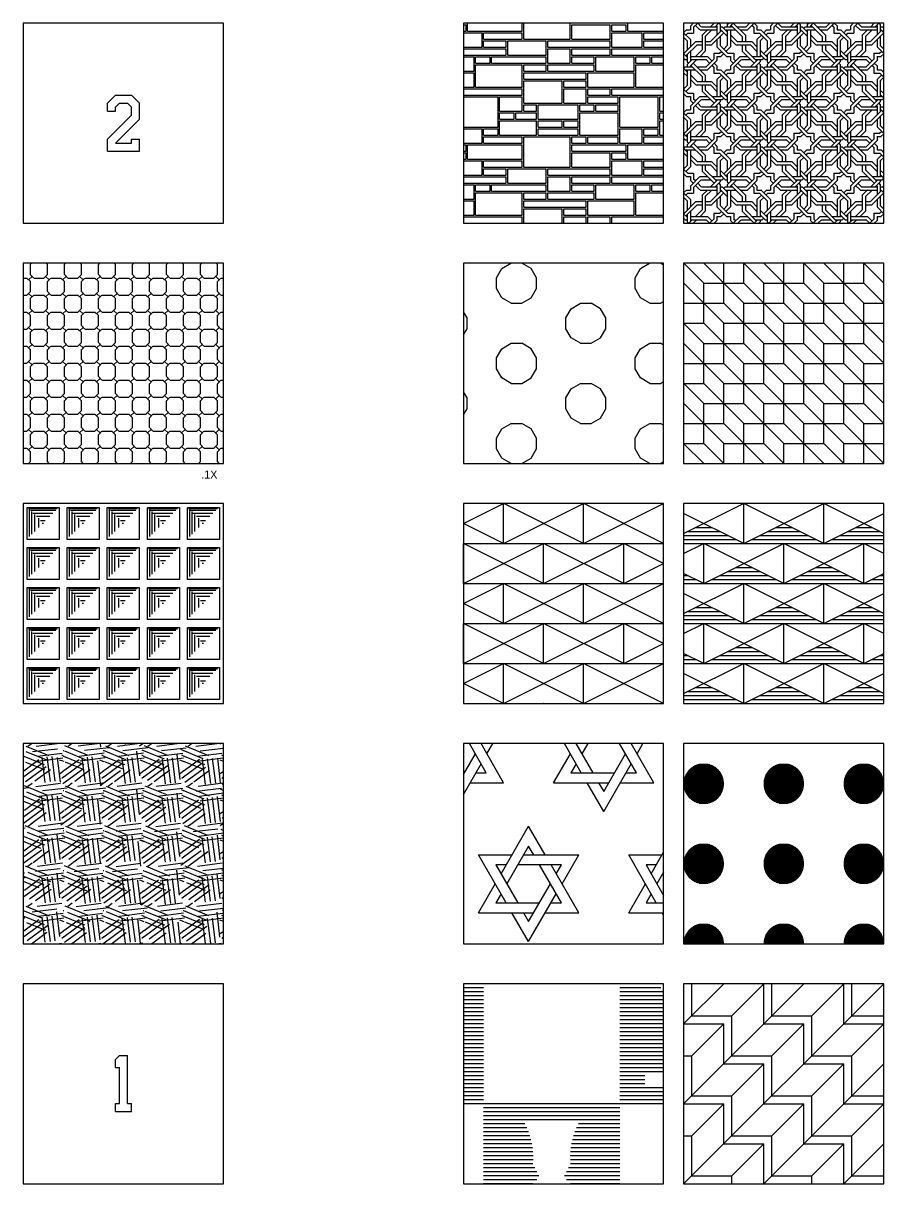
# Model space of a CAD drawing. Extents: x 0 to 176, y 0 to 59.
# Drawn here: x 110 to 131.5, y 0 to 29 of the extents above; entities that cross this region are included whole.
import ezdxf

# ---------------------------------------------------------------- set-up
doc = ezdxf.new("R2010")
doc.units = 0
doc.header["$MEASUREMENT"] = 0
doc.layers.get('0').update_dxf_attribs({"linetype": 'CONTINUOUS'})

msp = doc.modelspace()

# ---------------------------------------------------------------- hatches: boundary and pattern name
h = msp.add_hatch()
h.set_pattern_fill('TWO', color=256, scale=5, style=0, pattern_type=2)
h.set_pattern_definition([(0, (112.1, 25.8), (5, 5), [0.8, -4.2]), (0, (112.3, 26), (5, 5), [0.4, -4.600000000000001]), (0, (112.7, 26.1), (5, 5), [0.2, -4.8]), (0, (112.1, 26.8), (5, 5), [0.2, -4.8]), (0, (112.4, 27), (5, 5), [0.2, -4.8]), (0, (112.3, 27.2), (5, 5), [0.4, -4.600000000000001]), (90, (112.1, 25.8), (-4.999999999999999, 5), [0.3, -0.7000000000000001, 0.2, -3.8]), (90, (112.3, 26.8), (-4.999999999999999, 5), [0.1, -4.9]), (90, (112.7, 26), (-4.999999999999999, 5), [0.1, -0.6, 0.2, -4.1]), (90, (112.9, 25.8), (-4.999999999999999, 5), [0.3, -0.5, 0.4, -3.8]), (45, (112.3, 26), (5.551115123125783e-16, 5.000000000095124), [0.8485281375, -6.222539674999999]), (45, (112.1, 26.1), (5.551115123125783e-16, 5.000000000095124), [0.8485281375, -6.222539674999999]), (45, (112.3, 26.9), (5.551115123125783e-16, 5.000000000095124), [0.14142135625, -6.929646454999999]), (45, (112.1, 27), (5.551115123125783e-16, 5.000000000095124), [0.28284271245, -6.7882251]), (135, (112.7, 26.9), (-5.000000000095124, 5.551115123125783e-16), [0.14142135625, -6.929646454999999]), (135, (112.9, 27), (-5.000000000095124, 5.551115123125783e-16), [0.28284271245, -6.7882251])])
h.paths.add_polyline_path([(115, 29), (110, 29), (110, 24), (115, 24)])
h = msp.add_hatch()
h.set_pattern_fill('4H-STONE', color=256, scale=2, style=0, pattern_type=2)
h.set_pattern_definition([(0, (104.9, 36), (4, 3.2), [0.96, -1, 0.6, -0.04, 0.36, -1.04]), (0, (105.9, 36.16), (4, 3.2), [0.92, -0.04, 0.6, -0.04, 0.36, -2.04]), (0, (105.9, 36.2), (4, 3.2), [0.36, -0.04, 0.52, -0.04, 1, -2.04]), (0, (105.9, 36.36), (4, 3.2), [0.36, -0.04, 0.52, -1.08, 0.96, -1.04]), (0, (105.9, 36.4), (4, 3.2), [0.56, -0.04, 0.32, -3.08]), (0, (107.9, 36.4), (4, 3.2), [0.36, -0.04, 0.56, -3.04]), (0, (106.5, 36.56), (4, 3.2), [0.32, -0.04, 1, -2.64]), (0, (107.9, 36.56), (4, 3.2), [0.36, -0.04, 0.56, -3.04]), (0, (106.5, 36.6), (4, 3.2), [0.96, -0.04, 0.56, -0.04, 0.76, -1.64]), (0, (104.9, 36.76), (4, 3.2), [0.96, -0.04, 0.56, -1.64, 0.76, -0.04]), (0, (104.7, 36.8), (4, 3.2), [1.76, -1.64, 0.56, -0.04]), (0, (104.7, 36.96), (4, 3.2), [1.76, -1.04, 0.56, -0.04, 0.56, -0.04]), (0, (105.3, 37), (4, 3.2), [1.16, -1.04, 0.56, -0.04, 1.16, -0.04]), (0, (106.5, 37.16), (4, 3.2), [0.96, -0.04, 0.56, -2.44]), (0, (106.5, 37.2), (4, 3.2), [1.56, -2.44]), (0, (106.5, 37.36), (4, 3.2), [1.56, -0.04, 1.16, -1.24]), (0, (106.5, 37.4), (4, 3.2), [0.56, -0.04, 1.16, -0.04, 0.96, -1.24]), (0, (105.3, 37.56), (4, 3.2), [1.16, -0.04, 0.56, -0.04, 1.16, -1.04]), (0, (105.3, 37.6), (4, 3.2), [0.36, -0.04, 1.36, -2.24]), (0, (107.1, 37.6), (4, 3.2), [0.56, -0.04, 0.56, -2.84]), (0, (105.3, 37.76), (4, 3.2), [0.36, -0.04, 1.36, -2.24]), (0, (107.7, 37.76), (4, 3.2), [0.56, -0.04, 0.96, -2.44]), (0, (104.7, 37.8), (4, 3.2), [1.36, -0.04, 0.96, -0.64, 0.96, -0.04]), (0, (104.7, 37.96), (4, 3.2), [1.36, -1.04, 0.56, -0.04, 0.96, -0.04]), (0, (104.7, 38), (4, 3.2), [0.76, -0.04, 0.56, -1.04, 1.56, -0.04]), (0, (105.5, 38.16), (4, 3.2), [0.56, -0.04, 0.96, -0.04, 1.56, -0.84]), (0, (105.5, 38.2), (4, 3.2), [0.96, -0.04, 1.16, -0.04, 0.96, -0.84]), (0, (104.7, 38.36), (4, 3.2), [0.76, -0.04, 0.96, -2.24]), (0, (104.7, 38.4), (4, 3.2), [0.36, -0.04, 1.36, -2.24]), (0, (104.7, 38.56), (4, 3.2), [0.36, -2.64, 0.96, -0.04]), (0, (107.7, 38.6), (4, 3.2), [1.36, -2.64]), (0, (105.1, 38.76), (4, 3.2), [1.36, -1.24, 1.36, -0.04]), (0, (104.9, 38.8), (4, 3.2), [0.56, -0.04, 0.96, -2.44]), (0, (107.7, 38.8), (4, 3.2), [0.36, -0.04, 0.76, -2.84]), (0, (105.5, 38.96), (4, 3.2), [0.96, -0.04, 1.16, -1.84]), (0, (107.7, 38.96), (4, 3.2), [0.36, -0.04, 0.76, -2.84]), (0, (105.5, 39), (4, 3.2), [0.36, -0.04, 0.92, -2.68]), (0, (106.86, 39), (4, 3.2), [1, -0.04, 0.96, -2]), (0, (104.9, 39.16), (4, 3.2), [0.56, -0.04, 0.36, -1, 1, -1.04]), (90, (104.66, 36.8), (-4, 3.200000000000001), [0.16, -0.84, 0.16, -2.04]), (90, (104.66, 38), (-4, 3.200000000000001), [0.16, -0.04, 0.36, -2.64]), (90, (104.7, 36.8), (-4, 3.200000000000001), [0.16, -0.84, 0.16, -2.04]), (90, (104.7, 38), (-4, 3.200000000000001), [0.36, -0.04, 0.16, -2.64]), (90, (104.86, 36.4), (-4, 3.200000000000001), [0.16, -0.04, 0.16, -2.84]), (90, (104.86, 38.8), (-4, 3.200000000000001), [0.16, -0.04, 0.56, -2.44]), (90, (104.9, 38.8), (-4, 3.200000000000001), [0.36, -0.04, 0.76, -2.04]), (90, (105.06, 38.4), (-4, 3.200000000000001), [0.16, -0.04, 0.16, -2.84]), (90, (105.1, 38.4), (-4, 3.200000000000001), [0.36, -2.84]), (90, (105.26, 37), (-4, 3.200000000000001), [0.36, -0.04, 0.36, -2.44]), (90, (105.3, 37), (-4, 3.200000000000001), [0.56, -0.04, 0.16, -2.44]), (90, (105.46, 38), (-4, 3.200000000000001), [0.36, -0.44, 0.36, -2.04]), (90, (105.5, 38), (-4, 3.200000000000001), [0.16, -0.04, 0.16, -2.84]), (90, (105.5, 38.8), (-4, 3.200000000000001), [0.16, -0.04, 0.16, -2.84]), (90, (105.66, 37.6), (-4, 3.200000000000001), [0.16, -3.04]), (90, (105.7, 37.6), (-4, 3.200000000000001), [0.16, -3.04]), (90, (105.86, 39), (-4, 3.200000000000001), [0.16, -0.04, 0.76, -2.24]), (90, (105.9, 39), (-4, 3.200000000000001), [0.36, -0.04, 0.16, -0.04, 0.36, -2.24]), (90, (106.06, 37.8), (-4, 3.200000000000001), [0.16, -0.04, 0.16, -2.84]), (90, (106.1, 37.8), (-4, 3.200000000000001), [0.36, -2.84]), (90, (106.26, 36.2), (-4, 3.200000000000001), [0.16, -3.04]), (90, (106.3, 36.2), (-4, 3.200000000000001), [0.16, -3.04]), (90, (106.46, 36.4), (-4, 3.200000000000001), [0.36, -0.04, 0.16, -0.04, 0.56, -2.04]), (90, (106.46, 38.2), (-4, 3.200000000000001), [0.16, -0.04, 0.36, -0.04, 0.16, -2.44]), (90, (106.5, 36.4), (-4, 3.200000000000001), [0.16, -0.04, 0.56, -2.44]), (90, (106.5, 37.2), (-4, 3.200000000000001), [0.16, -0.04, 0.16, -0.64, 0.76, -1.44]), (90, (106.82, 36.2), (-4, 3.200000000000001), [0.16, -0.04, 0.16, -2.44, 0.36, -0.04]), (90, (106.86, 36.2), (-4, 3.200000000000001), [0.36, -2.44, 0.16, -0.04, 0.16, -0.04]), (90, (107.06, 37.4), (-4, 3.200000000000001), [0.16, -0.04, 0.16, -0.04, 0.36, -2.44]), (90, (107.1, 37.4), (-4, 3.200000000000001), [0.16, -0.04, 0.36, -0.04, 0.16, -2.44]), (90, (107.46, 36.6), (-4, 3.200000000000001), [0.56, -2.04, 0.16, -0.44]), (90, (107.5, 36.6), (-4, 3.200000000000001), [0.36, -0.04, 0.16, -2.04, 0.16, -0.44]), (90, (107.66, 37.6), (-4, 3.200000000000001), [0.36, -0.24, 0.76, -1.84]), (90, (107.7, 37.6), (-4, 3.200000000000001), [0.16, -0.04, 0.16, -2.84]), (90, (107.7, 38.2), (-4, 3.200000000000001), [0.36, -0.04, 0.16, -0.04, 0.16, -2.44]), (90, (107.86, 36.2), (-4, 3.200000000000001), [0.36, -2.44, 0.16, -0.04, 0.16, -0.04]), (90, (107.9, 36.4), (-4, 3.200000000000001), [0.16, -2.44, 0.56, -0.04]), (90, (108.06, 36.6), (-4, 3.200000000000001), [0.36, -0.04, 0.16, -2.64]), (90, (108.06, 37.2), (-4, 3.200000000000001), [0.16, -1.44, 0.16, -1.44]), (90, (108.1, 36.6), (-4, 3.200000000000001), [0.16, -0.04, 0.16, -2.84]), (90, (108.1, 37), (-4, 3.200000000000001), [0.36, -1.44, 0.16, -1.24]), (90, (108.26, 36.4), (-4, 3.200000000000001), [0.16, -0.84, 0.16, -0.04, 0.16, -1.84]), (90, (108.3, 36.4), (-4, 3.200000000000001), [0.16, -0.84, 0.36, -1.84])])
h.paths.add_polyline_path([(126, 29), (121, 29), (121, 24), (126, 24)])
h = msp.add_hatch()
h.set_pattern_fill('ARABESQ', color=256, scale=2, style=0, pattern_type=2)
h.set_pattern_definition([(0, (104.536786, 36.08881), (1, 1), [0.052024, -0.08, 0.390448, -1.477528]), (0, (105.940742, 36.08881), (1, 1), [0.231716, -0.113138, 0.177618, -1.477528]), (0, (104.569886, 36.16881), (1, 1), [0.018886, -0.08, 0.423584, -1.47753]), (0, (105.907604, 36.16881), (1, 1), [0.184852, -0.113138, 0.224482, -1.477528]), (0, (105.33119, 36.16881), (1, 1), [0.09882200000000001, -0.139974, 0.09882200000000001, -1.662382]), (0, (105.25119, 36.24881), (1, 1), [0.145686, -0.206248, 0.145686, -1.50238]), (0, (104.834404, 36.46), (1, 1), [0.125596, -0.08, 0.158732, -0.602534, 0.364328, -0.66881]), (0, (104.801268, 36.54), (1, 1), [0.158732, -0.08, 0.125596, -0.668808, 0.364328, -0.602536]), (0, (104.603124, 36.75119), (1, 1), [0.145686, -1.50238, 0.145686, -0.206248]), (0, (104.569986, 36.83119), (1, 1), [0.09882200000000001, -1.66238, 0.09882200000000001, -0.139976]), (0, (104.907606, 36.83119), (1, 1), [0.42, -0.08358600000000001, 0.018886, -1.477528]), (0, (105.569922, 36.83119), (1, 1), [0.224482, -0.113138, 0.184852, -1.477528]), (0, (104.940742, 36.91119), (1, 1), [0.390448, -0.08, 0.052024, -1.477528]), (0, (105.536786, 36.91119), (1, 1), [0.177618, -0.113138, 0.231716, -1.477528]), (270, (104.58881, 37.963214), (1, -0.9999999999999999), [0.052024, -0.08, 0.390448, -1.477528]), (270, (104.58881, 36.559258), (1, -0.9999999999999999), [0.231716, -0.113138, 0.177618, -1.477528]), (270, (104.66881, 37.930076), (1, -0.9999999999999999), [0.018886, -0.08, 0.423584, -1.47753]), (270, (104.66881, 36.592396), (1, -0.9999999999999999), [0.184852, -0.113138, 0.224482, -1.477528]), (270, (104.66881, 37.16881), (1, -0.9999999999999999), [0.09882200000000001, -0.139974, 0.09882200000000001, -1.662382]), (270, (104.74881, 37.24881), (1, -0.9999999999999999), [0.145686, -0.206248, 0.145686, -1.50238]), (270, (104.96, 37.665596), (1, -0.9999999999999999), [0.125596, -0.08, 0.158732, -0.602534, 0.364328, -0.66881]), (270, (105.04, 37.698732), (1, -0.9999999999999999), [0.158732, -0.08, 0.125596, -0.668808, 0.364328, -0.602536]), (270, (105.25119, 37.896876), (1, -0.9999999999999999), [0.145686, -1.50238, 0.145686, -0.206248]), (270, (105.33119, 37.930014), (1, -0.9999999999999999), [0.09882200000000001, -1.66238, 0.09882200000000001, -0.139976]), (270, (105.33119, 37.592394), (1, -0.9999999999999999), [0.42, -0.08358600000000001, 0.018886, -1.477528]), (270, (105.33119, 36.930078), (1, -0.9999999999999999), [0.224482, -0.113138, 0.184852, -1.477528]), (270, (105.41119, 37.559258), (1, -0.9999999999999999), [0.390448, -0.08, 0.052024, -1.477528]), (270, (105.41119, 36.963214), (1, -0.9999999999999999), [0.177618, -0.113138, 0.231716, -1.477528]), (45, (104.66881, 35.930076), (2.220446049250313e-16, 1.99999779047078), [0.224482, -0.113138, 0.187324, -0.8892700000000001]), (45, (105.198732, 36.46), (2.220446049250313e-16, 1.99999779047078), [0.426056, -0.08, 0.018886, -0.8892700000000001]), (45, (104.58881, 35.963214), (2.220446049250313e-16, 1.99999779047078), [0.177618, -0.113138, 0.234188, -0.8892700000000001]), (45, (105.165594, 36.54), (2.220446049250313e-16, 1.99999779047078), [0.39292, -0.08, 0.052024, -0.8892700000000001]), (45, (105.41118, 35.55926), (2.220446049250313e-16, 1.99999779047078), [0.12558, -0.08, 0.06584, -0.20602, 0.27142, -0.6653]), (45, (105.33118, 35.5924), (2.220446049250313e-16, 1.99999779047078), [0.15872, -0.08, 0.09896, -0.13974, 0.3377, -0.59904]), (45, (105.0924, 35.8312), (2.220446049250313e-16, 1.99999779047078), [0.3377, -0.13974, 0.09896, -0.08, 0.15872, -0.59904]), (45, (105.05926, 35.9112), (2.220446049250313e-16, 1.99999779047078), [0.27142, -0.20602, 0.06584, -0.08, 0.12558, -0.6653]), (45, (104.463214, 36.08881), (2.220446049250313e-16, 1.99999779047078), [0.052024, -0.08, 0.39292, -0.8892700000000001]), (45, (105.04, 36.665596), (2.220446049250313e-16, 1.99999779047078), [0.234186, -0.113138, 0.177618, -0.8892700000000001]), (45, (104.430076, 36.16881), (2.220446049250313e-16, 1.99999779047078), [0.018886, -0.08, 0.426056, -0.8892700000000001]), (45, (104.96, 36.698732), (2.220446049250313e-16, 1.99999779047078), [0.187324, -0.113138, 0.224482, -0.8892700000000001]), (315, (104.430076, 35.83119), (1.99999779047078, 2.220446049250313e-16), [0.224482, -0.113138, 0.187324, -0.8892700000000001]), (315, (104.96, 35.301268), (1.99999779047078, 2.220446049250313e-16), [0.426056, -0.08, 0.018886, -0.8892700000000001]), (315, (104.463214, 35.91119), (1.99999779047078, 2.220446049250313e-16), [0.177618, -0.113138, 0.234188, -0.8892700000000001]), (315, (105.04, 35.334406), (1.99999779047078, 2.220446049250313e-16), [0.39292, -0.08, 0.052024, -0.8892700000000001]), (135, (104.94074, 36.91118), (-1.99999779047078, 2.220446049250313e-16), [0.12558, -0.08, 0.06584, -0.20602, 0.27142, -0.6653]), (135, (104.9076, 36.83118), (-1.99999779047078, 2.220446049250313e-16), [0.15872, -0.08, 0.09896, -0.13974, 0.3377, -0.59904]), (135, (104.6688, 36.5924), (-1.99999779047078, 2.220446049250313e-16), [0.3377, -0.13974, 0.09896, -0.08, 0.15872, -0.59904]), (135, (104.5888, 36.55926), (-1.99999779047078, 2.220446049250313e-16), [0.27142, -0.20602, 0.06584, -0.08, 0.12558, -0.6653]), (315, (104.58881, 36.036786), (1.99999779047078, 2.220446049250313e-16), [0.052024, -0.08, 0.39292, -0.8892700000000001]), (315, (105.165594, 35.46), (1.99999779047078, 2.220446049250313e-16), [0.234186, -0.113138, 0.177618, -0.8892700000000001]), (315, (104.66881, 36.069924), (1.99999779047078, 2.220446049250313e-16), [0.018886, -0.08, 0.426056, -0.8892700000000001]), (315, (105.198732, 35.54), (1.99999779047078, 2.220446049250313e-16), [0.187324, -0.113138, 0.224482, -0.8892700000000001])])
h.paths.add_polyline_path([(131.5, 29), (126.5, 29), (126.5, 24), (131.5, 24)])
h = msp.add_hatch()
h.set_pattern_fill('SUPERDCR', color=256, scale=0.1, style=0, pattern_type=2)
h.set_pattern_definition([(45, (61.2174, 18.3808), (-0.424971175493115, 0.4249711754931151), [0.125, -0.476]), (45, (60.8808, 18.7174), (-0.424971175493115, 0.4249711754931151), [0.125, -0.476]), (135, (60.9692, 18.3808), (-0.4249711754931151, -0.424971175493115), [0.125, -0.476]), (135, (61.3058, 18.7174), (-0.4249711754931151, -0.424971175493115), [0.125, -0.476]), (45, (60.8366, 18.3366), (-0.424971175493115, 0.4249711754931151), [0.125, -0.476]), (135, (61.35, 18.3366), (-0.4249711754931151, -0.424971175493115), [0.125, -0.476]), (0, (60.9692, 18.3808), (0, 0.425), [0.2482, -0.1768]), (90, (60.8808, 18.4692), (-0.425, 2.602288501872552e-17), [0.2482, -0.1768])])
h.paths.add_polyline_path([(115, 23), (110, 23), (110, 18), (115, 18)])
h = msp.add_hatch()
h.set_pattern_fill('CS64', color=256, scale=0.05, style=0, pattern_type=2)
h.set_pattern_definition([(0, (104.8660254, 36), (0, 1), [0.2679492, -1.4641016]), (59.99999999999999, (105.3660254, 36.1339746), (-0.8660254037844386, 0.5000000000000001), [0.2679492, -1.4641016]), (120, (105.5, 36.6339746), (-0.8660254037844388, -0.4999999999999998), [0.2679492, -1.4641016]), (30, (105.1339746, 36), (3.784438895593212e-09, 1.99999999344516), [0.2679492, -1.7320508]), (30, (104.6339746, 36.8660254), (3.784438895593212e-09, 1.99999999344516), [0.2679492, -1.7320508]), (150, (104.8660254, 36), (-1.732050803784438, -0.9999999934451602), [0.2679492, -1.7320508]), (150, (105.3660254, 36.8660254), (-1.732050803784438, -0.9999999934451602), [0.2679492, -1.7320508]), (90, (105.5, 36.3660254), (-1.7320508, 1), [0.2679492, -1.7320508]), (90, (104.5, 36.3660254), (-1.7320508, 1), [0.2679492, -1.7320508])])
h.paths.add_polyline_path([(126, 23), (121, 23), (121, 18), (126, 18)])
h = msp.add_hatch()
h.set_pattern_fill('CS7', color=256, scale=0.05, style=0, pattern_type=2)
h.set_pattern_definition([(90, (106.5, 37), (-1.5, 9.18454765366783e-17), [1, -0.5]), (0, (106.5, 38), (0, 1.5), [1, -0.5]), (90, (107, 37.5), (-1.5, 9.18454765366783e-17), [1, -0.5]), (0, (106, 37.5), (0, 1.5), [1, -0.5]), (90, (106, 36.5), (-1.5, 9.18454765366783e-17), [1, -0.5]), (0, (105.5, 37), (0, 1.5), [1, -0.5]), (135, (107, 37), (-0.4999999779477808, -0.4999999779477808), [1.4142135, -0.7071067500000001]), (135, (108, 36.5), (-0.4999999779477808, -0.4999999779477808), [1.4142135, -0.7071067500000001])])
h.paths.add_polyline_path([(131.5, 23), (126.5, 23), (126.5, 18), (131.5, 18)])
h = msp.add_hatch()
h.set_pattern_fill('SILK4', color=256, style=0, pattern_type=2)
h.set_pattern_definition([(90, (66.1, 12.1), (-0.9999999999999999, 1), [0.8, -0.2]), (180, (66.9, 12.1), (-1, -0.9999999999999999), [0.8, -0.2]), (270, (66.9, 12.9), (0.9999999999999998, -1), [0.8, -0.2]), (0, (66.1, 12.9), (1, 1), [0.8, -0.2]), (0, (66.13, 12.87), (1, 1), [0.72, -0.28]), (0, (66.18, 12.83), (1, 1), [0.63, -0.37]), (0, (66.24, 12.76), (1, 1), [0.5, -0.5]), (0, (66.33, 12.68), (1, 1), [0.33, -0.67]), (0, (66.43, 12.57), (1, 1), [0.12, -0.88]), (0, (66.49, 12.51), (0, 1), [0, -1]), (270, (66.38, 12.63), (0.9999999999999998, -1), [0.23, -0.77]), (270, (66.28, 12.72), (0.9999999999999998, -1), [0.42, -0.58]), (270, (66.21, 12.8), (0.9999999999999998, -1), [0.57, -0.43]), (270, (66.15, 12.85), (0.9999999999999998, -1), [0.68, -0.32])])
h.paths.add_polyline_path([(115, 17), (110, 17), (110, 12), (115, 12)])
h = msp.add_hatch()
h.set_pattern_fill('CS55', color=256, scale=0.1, style=0, pattern_type=2)
h.set_pattern_definition([(0, (111, 39), (0, 1), []), (90, (111, 39), (-1, 1), [1, -1]), (26.565051, (111, 39), (1.000000019334182, 3.000000027096606), [2.236068, -2.236068]), (26.565051, (113, 39), (1.000000019334182, 3.000000027096606), [2.236068, -2.236068]), (26.565051, (115, 39), (1.000000019334182, 3.000000027096606), [2.236068, -2.236068]), (26.565051, (114, 40), (1.000000019334182, 3.000000027096606), [2.236068, -2.236068]), (26.565051, (113, 41), (1.000000019334182, 3.000000027096606), [2.236068, -2.236068]), (153.434949, (113, 39), (-3.000000027096606, -1.000000019334182), [2.236068, -2.236068]), (153.434949, (115, 39), (-3.000000027096606, -1.000000019334182), [2.236068, -2.236068]), (153.434949, (114, 40), (-3.000000027096606, -1.000000019334182), [2.236068, -2.236068]), (153.434949, (113, 41), (-3.000000027096606, -1.000000019334182), [2.236068, -2.236068]), (153.434949, (118, 42), (-3.000000027096606, -1.000000019334182), [2.236068, -2.236068])])
h.paths.add_polyline_path([(126, 17), (121, 17), (121, 12), (126, 12)])
h = msp.add_hatch()
h.set_pattern_fill('CS56', color=256, scale=0.1, style=0, pattern_type=2)
h.set_pattern_definition([(0, (111, 39), (0, 1), []), (90, (111, 39), (-1, 1), [1, -1]), (26.565051, (111, 39), (1.000000019334182, 3.000000027096606), [2.236068, -2.236068]), (26.565051, (113, 39), (1.000000019334182, 3.000000027096606), [2.236068, -2.236068]), (26.565051, (115, 39), (1.000000019334182, 3.000000027096606), [2.236068, -2.236068]), (26.565051, (114, 40), (1.000000019334182, 3.000000027096606), [2.236068, -2.236068]), (26.565051, (113, 41), (1.000000019334182, 3.000000027096606), [2.236068, -2.236068]), (153.434949, (113, 39), (-3.000000027096606, -1.000000019334182), [2.236068, -2.236068]), (153.434949, (115, 39), (-3.000000027096606, -1.000000019334182), [2.236068, -2.236068]), (153.434949, (114, 40), (-3.000000027096606, -1.000000019334182), [2.236068, -2.236068]), (153.434949, (113, 41), (-3.000000027096606, -1.000000019334182), [2.236068, -2.236068]), (153.434949, (118, 42), (-3.000000027096606, -1.000000019334182), [2.236068, -2.236068]), (0, (111.2, 39.1), (1, 1), [1.6, -0.4]), (0, (111.4, 39.2), (1, 1), [1.2, -0.8]), (0, (111.6, 39.3), (1, 1), [0.8, -1.2]), (0, (111.8, 39.4), (1, 1), [0.4, -1.6])])
h.paths.add_polyline_path([(131.5, 17), (126.5, 17), (126.5, 12), (131.5, 12)])
h = msp.add_hatch()
h.set_pattern_fill('SCRATCH', color=256, style=0, pattern_type=2)
h.set_pattern_definition([(38.6598, (110.95, 0.12), (-4.00000028385992, -2.999999000165928), [0.06403099999999999, -6.339093]), (36.8699, (110.88, 0.22), (-2.999999917824452, -2.000000123263317), [0.15, -4.85]), (340.0169000000001, (110.89, 0.58), (-8.000000658815072, 2.999999453997193), [0.117047, -11.587653]), (333.4349, (110.94, 0.7), (-0.9999991579409078, 1.000001309396381), [0.067082, -2.168986]), (0, (110.98, 0.81), (1, 1), [0.02, -0.98]), (36.0274, (110.1, 0.92), (-6.999997342068952, -5.000003579257677), [0.136015, -13.465456]), (7.3524, (110.38, 0.55), (22.99999895217235, 3.000008456678851), [0.6251399999999999, -30.631859]), (7.3524, (110.36, 0.67), (22.99999895217235, 3.000008456678851), [0.6251399999999999, -30.631859]), (6.4416, (110.35, 0.8), (53.00000002901029, 5.999999703679953), [0.623939, -61.769971]), (7.3524, (110.33, 0.92), (22.99999895217235, 3.000008456678851), [0.6251399999999999, -30.631859]), (337.9887, (110, 0.54), (-41.99999515779233, 17.00001264828992), [0.5069520000000001, -50.188216]), (337.6199, (110, 0.67), (-12.0000028015692, 4.999992737372351), [0.551543, -17.833233]), (337.6713, (110, 0.81), (38.99998812640236, -16.00003004717253), [0.605392, -59.933851]), (337.5206, (110.03, 0.93), (17.00000461341889, -6.99998958481414), [0.627694, -30.757015]), (277.3524, (110.45, 0.62), (3.000008456678836, -22.99999895217235), [0.6251399999999999, -30.631859]), (277.3524, (110.58, 0.64), (3.000008456678836, -22.99999895217235), [0.6251399999999999, -30.631859]), (277.3524, (110.7, 0.65), (3.000008456678836, -22.99999895217235), [0.6251399999999999, -30.631859]), (276.4416000000001, (110.83, 0.67), (5.999999703679964, -53.00000002901029), [0.623939, -61.769971]), (36.6341, (110.21, 0), (-35.00000643598777, -25.99999157420453), [0.486004, -48.114407]), (35.9605, (110.02, 0.02), (-40.00000888931653, -28.99998814946078), [0.630079, -62.37785699999999]), (36.2538, (110, 0.16), (-11.00000485974755, -7.999992867723464), [0.558032, -18.043043]), (36.3844, (110, 0.31), (-14.99999055285783, -11.0000129168354), [0.472017, -23.12883])])
h.paths.add_polyline_path([(115, 11), (110, 11), (110, 6), (115, 6)])
h = msp.add_hatch()
h.set_pattern_fill('CS46', color=256, scale=0.05, style=0, pattern_type=2)
h.set_pattern_definition([(0, (104.5, 36), (1.875, 3.247595265), [1.37799153, -0.288675135, 0.8333333350000001, -1.25]), (59.99999999999999, (104.5, 36), (-1.875000000700055, 3.247595264595823), [0.8333333350000001, -0.288675135, 1.37799153, -1.25]), (120, (107, 36), (-3.750000000700055, -4.041766032969463e-10), [1.37799153, -0.288675135, 0.8333333350000001, -1.25]), (120, (105.75, 35.278312165), (-3.750000000700055, -4.041766032969463e-10), [0.8333333350000001, -0.288675135, 1.37799153, -1.25]), (59.99999999999999, (105.75, 35.278312165), (-1.875000000700055, 3.247595264595823), [1.37799153, -0.288675135, 0.8333333350000001, -1.25]), (0, (104.5, 37.443375675), (1.875, 3.247595265), [0.8333333350000001, -0.288675135, 1.37799153, -1.25]), (0, (104.9330127, 36.25), (1.875, 3.247595265), [1.089316395, -0.288675135, 0.255983065, -2.116025405]), (120, (106.5669873, 36.25), (-3.750000000700055, -4.041766032969463e-10), [1.089316395, -0.288675135, 0.255983065, -2.116025405]), (240, (105.75, 37.66506351), (1.875000000700054, -3.247595264595823), [1.089316395, -0.288675135, 0.255983065, -2.116025405]), (59.99999999999999, (105.75, 35.778312165), (-1.875000000700055, 3.247595264595823), [1.089316395, -0.288675135, 0.255983065, -2.116025405]), (180, (106.566985, 37.19335), (-1.875, -3.247595265), [1.089316395, -0.288675135, 0.255983065, -2.116025405]), (300.0000000000001, (104.93301, 37.19335), (3.750000000700056, 4.041776691110499e-10), [1.089316395, -0.288675135, 0.255983065, -2.116025405])])
h.paths.add_polyline_path([(126, 11), (121, 11), (121, 6), (126, 6)])
h = msp.add_hatch()
h.set_pattern_fill('CS47', color=256, scale=0.05, style=0, pattern_type=2)
h.set_pattern_definition([(0, (106.5, 36), (0, 2), [1, -1]), (0, (106.5, 36.0125), (0, 2), [0.9994999999999999, -1.0005]), (0, (106.5005, 36.025), (0, 2), [0.9984999999999999, -1.0015]), (0, (106.5015, 36.0375), (0, 2), [0.9970000000000001, -1.003]), (0, (106.5025, 36.05), (0, 2), [0.995, -1.005]), (0, (106.504, 36.0625), (0, 2), [0.992, -1.008]), (0, (106.5055, 36.075), (0, 2), [0.9885, -1.0115]), (0, (106.5075, 36.0875), (0, 2), [0.9845000000000002, -1.0155]), (0, (106.51, 36.1), (0, 2), [0.9800000000000001, -1.02]), (0, (106.513, 36.1125), (0, 2), [0.9744999999999999, -1.0255]), (0, (106.516, 36.125), (0, 2), [0.968, -1.032]), (0, (106.5195, 36.1375), (0, 2), [0.9615, -1.0385]), (0, (106.523, 36.15), (0, 2), [0.954, -1.046]), (0, (106.527, 36.1625), (0, 2), [0.9455, -1.0545]), (0, (106.5315, 36.175), (0, 2), [0.9365000000000001, -1.0635]), (0, (106.5365, 36.1875), (0, 2), [0.927, -1.073]), (0, (106.5415, 36.2), (0, 2), [0.9165, -1.0835]), (0, (106.5475, 36.2125), (0, 2), [0.9050000000000001, -1.095]), (0, (106.5535, 36.225), (0, 2), [0.893, -1.107]), (0, (106.56, 36.2375), (0, 2), [0.8800000000000001, -1.12]), (0, (106.567, 36.25), (0, 2), [0.8660000000000001, -1.134]), (0, (106.5745, 36.2625), (0, 2), [0.851, -1.149]), (0, (106.5825, 36.275), (0, 2), [0.835, -1.165]), (0, (106.591, 36.2875), (0, 2), [0.8180000000000001, -1.182]), (0, (106.6, 36.3), (0, 2), [0.8, -1.2]), (0, (106.6095, 36.3125), (0, 2), [0.7805, -1.2195]), (0, (106.62, 36.325), (0, 2), [0.76, -1.24]), (0, (106.631, 36.3375), (0, 2), [0.738, -1.262]), (0, (106.643, 36.35), (0, 2), [0.714, -1.286]), (0, (106.6555, 36.3625), (0, 2), [0.6885, -1.3115]), (0, (106.6695, 36.375), (0, 2), [0.6615000000000001, -1.3385]), (0, (106.684, 36.3875), (0, 2), [0.6320000000000001, -1.368]), (0, (106.7, 36.4), (0, 2), [0.6000000000000001, -1.4]), (0, (106.7175, 36.4125), (0, 2), [0.5650000000000001, -1.435]), (0, (106.7365, 36.425), (0, 2), [0.527, -1.473]), (0, (106.758, 36.4375), (0, 2), [0.484, -1.516]), (0, (106.782, 36.45), (0, 2), [0.4360000000000001, -1.564]), (0, (106.81, 36.4625), (0, 2), [0.38, -1.62]), (0, (106.844, 36.475), (0, 2), [0.3120000000000001, -1.688]), (0, (106.889, 36.4875), (0, 2), [0.222, -1.778]), (0, (106.5, 35.9875), (0, 2), [0.9994999999999999, -1.0005]), (0, (106.5005, 35.975), (0, 2), [0.9984999999999999, -1.0015]), (0, (106.5015, 35.9625), (0, 2), [0.9970000000000001, -1.003]), (0, (106.5025, 35.95), (0, 2), [0.995, -1.005]), (0, (106.504, 35.9375), (0, 2), [0.992, -1.008]), (0, (106.5055, 35.925), (0, 2), [0.9885, -1.0115]), (0, (106.5075, 35.9125), (0, 2), [0.9845000000000002, -1.0155]), (0, (106.51, 35.9), (0, 2), [0.9800000000000001, -1.02]), (0, (106.513, 35.8875), (0, 2), [0.9744999999999999, -1.0255]), (0, (106.516, 35.875), (0, 2), [0.968, -1.032]), (0, (106.5195, 35.8625), (0, 2), [0.9615, -1.0385]), (0, (106.523, 35.85), (0, 2), [0.954, -1.046]), (0, (106.527, 35.8375), (0, 2), [0.9455, -1.0545]), (0, (106.5315, 35.825), (0, 2), [0.9365000000000001, -1.0635]), (0, (106.5365, 35.8125), (0, 2), [0.927, -1.073]), (0, (106.5415, 35.8), (0, 2), [0.9165, -1.0835]), (0, (106.5475, 35.7875), (0, 2), [0.9050000000000001, -1.095]), (0, (106.5535, 35.775), (0, 2), [0.893, -1.107]), (0, (106.56, 35.7625), (0, 2), [0.8800000000000001, -1.12]), (0, (106.567, 35.75), (0, 2), [0.8660000000000001, -1.134]), (0, (106.5745, 35.7375), (0, 2), [0.851, -1.149]), (0, (106.5825, 35.725), (0, 2), [0.835, -1.165]), (0, (106.591, 35.7125), (0, 2), [0.8180000000000001, -1.182]), (0, (106.6, 35.7), (0, 2), [0.8, -1.2]), (0, (106.6095, 35.6875), (0, 2), [0.7805, -1.2195]), (0, (106.62, 35.675), (0, 2), [0.76, -1.24]), (0, (106.631, 35.6625), (0, 2), [0.738, -1.262]), (0, (106.643, 35.65), (0, 2), [0.714, -1.286]), (0, (106.6555, 35.6375), (0, 2), [0.6885, -1.3115]), (0, (106.6695, 35.625), (0, 2), [0.6615000000000001, -1.3385]), (0, (106.684, 35.6125), (0, 2), [0.6320000000000001, -1.368]), (0, (106.7, 35.6), (0, 2), [0.6000000000000001, -1.4]), (0, (106.7175, 35.5875), (0, 2), [0.5650000000000001, -1.435]), (0, (106.7365, 35.575), (0, 2), [0.527, -1.473]), (0, (106.758, 35.5625), (0, 2), [0.484, -1.516]), (0, (106.782, 35.55), (0, 2), [0.4360000000000001, -1.564]), (0, (106.81, 35.5375), (0, 2), [0.38, -1.62]), (0, (106.844, 35.525), (0, 2), [0.3120000000000001, -1.688]), (0, (106.889, 35.5125), (0, 2), [0.222, -1.778])])
h.paths.add_polyline_path([(131.5, 11), (126.5, 11), (126.5, 6), (131.5, 6)])
h = msp.add_hatch()
h.set_pattern_fill('ONE', color=256, scale=5, style=0, pattern_type=2)
h.set_pattern_definition([(0, (112.3, 1.8), (5, 5), [0.4, -4.600000000000001]), (0, (112.3, 2), (5, 5), [0.1, -0.2, 0.1, -4.600000000000001]), (0, (112.3, 2.9), (5, 5), [0.1, -4.9]), (0, (112.4, 3.2), (5, 5), [0.2, -4.8]), (90, (112.3, 1.8), (-4.999999999999999, 5), [0.2, -0.8999999999999999, 0.2, -3.7]), (90, (112.4, 2), (-4.999999999999999, 5), [0.8999999999999999, -4.1]), (90, (112.6, 2), (-4.999999999999999, 5), [1.2, -3.8]), (90, (112.7, 1.8), (-4.999999999999999, 5), [0.2, -4.8]), (45, (112.3, 3.1), (5.551115123125783e-16, 5.000000000095124), [0.14142135625, -6.929646454999999])])
h.paths.add_polyline_path([(115, 5), (110, 5), (110, 0), (115, 0)])
h = msp.add_hatch()
h.set_pattern_fill('CS37', color=256, scale=0.1, style=0, pattern_type=2)
h.set_pattern_definition([(0, (104.5, 36), (0, 3.4), []), (0, (104.5, 36.1), (3.4, 3.4), [3.4, -3.4]), (0, (104.5, 36.2), (3.4, 3.4), [3.4, -3.4]), (0, (104.5, 36.3), (3.4, 3.4), [3.4, -3.4]), (0, (104.5, 36.4), (3.4, 3.4), [3.4, -3.4]), (0, (104.5, 36.5), (3.4, 3.4), [0.627, -2.146, 0.627, -3.4]), (0, (104.5, 36.6), (3.4, 3.4), [0.627, -2.146, 0.627, -3.4]), (0, (104.5, 36.7), (3.4, 3.4), [0.627, -2.146, 0.627, -3.4]), (0, (104.5, 36.8), (3.4, 3.4), [1.167, -1.066, 1.167, -3.4]), (0, (104.5, 36.9), (3.4, 3.4), [1.227, -0.9460000000000002, 1.227, -3.4]), (0, (104.5, 37), (3.4, 3.4), [1.227, -0.9460000000000002, 1.227, -3.4]), (0, (104.5, 37.1), (3.4, 3.4), [1.227, -0.9460000000000002, 1.227, -3.4]), (0, (104.5, 37.2), (3.4, 3.4), [1.152, -1.096, 1.152, -3.4]), (0, (104.5, 37.3), (3.4, 3.4), [1.227, -0.9460000000000002, 1.227, -3.4]), (0, (104.5, 37.4), (3.4, 3.4), [1.227, -0.9460000000000002, 1.227, -3.4]), (0, (104.5, 37.5), (3.4, 3.4), [1.33, -0.7400000000000001, 1.33, -3.4]), (0, (104.5, 37.6), (3.4, 3.4), [1.377, -0.646, 1.377, -3.4]), (0, (104.5, 37.7), (3.4, 3.4), [1.327, -0.746, 1.327, -3.4]), (0, (104.5, 37.8), (3.4, 3.4), [1.277, -0.8460000000000001, 1.277, -3.4]), (0, (104.5, 37.9), (3.4, 3.4), [1.227, -0.9460000000000002, 1.227, -3.4]), (0, (104.5, 38), (3.4, 3.4), [1.234, -0.932, 1.234, -3.4]), (0, (104.5, 38.1), (3.4, 3.4), [1.235, -0.9300000000000002, 1.235, -3.4]), (0, (104.5, 38.2), (3.4, 3.4), [1.231, -0.9380000000000002, 1.231, -3.4]), (0, (104.5, 38.3), (3.4, 3.4), [1.22, -0.96, 1.22, -3.4]), (0, (104.5, 38.4), (3.4, 3.4), [1.204, -0.992, 1.204, -3.4]), (0, (104.5, 38.5), (3.4, 3.4), [1.182, -1.036, 1.182, -3.4]), (0, (104.5, 38.6), (3.4, 3.4), [1.154, -1.092, 1.154, -3.4]), (0, (104.5, 38.7), (3.4, 3.4), [1.119, -1.162, 1.119, -3.4]), (0, (104.5, 38.8), (3.4, 3.4), [1.077, -1.246, 1.077, -3.4]), (0, (104.5, 38.9), (3.4, 3.4), [1.027, -1.346, 1.027, -3.4]), (0, (104.5, 39), (3.4, 3.4), [3.4, -3.4]), (0, (104.5, 39.1), (3.4, 3.4), [3.4, -3.4]), (0, (104.5, 39.2), (3.4, 3.4), [3.4, -3.4]), (0, (104.5, 39.3), (3.4, 3.4), [3.4, -3.4])])
h.paths.add_polyline_path([(126, 5), (121, 5), (121, 0), (126, 0)])
h = msp.add_hatch()
h.set_pattern_fill('CS38', color=256, scale=0.1, style=0, pattern_type=2)
h.set_pattern_definition([(90, (104.5, 36), (-1, 1), [1, -1]), (0, (104.5, 36), (1, 1), [1, -1]), (0, (104.7, 36.2), (1, 1), [1, -1]), (90, (104.7, 36.2), (-1, 1), [1, -1]), (45, (105.7, 36.2), (-0.9999999558955616, 0.9999999558955617), [1.1313708, -0.28284271]), (45, (104.5, 36), (-0.9999999558955616, 0.9999999558955617), [])])
h.paths.add_polyline_path([(131.5, 5), (126.5, 5), (126.5, 0), (131.5, 0)])

# ---------------------------------------------------------------- linework, layer by layer
for points in [[(110, 24), (115, 24), (115, 29), (110, 29)], [(121, 24), (126, 24), (126, 29), (121, 29)], [(126.5, 24), (131.5, 24), (131.5, 29), (126.5, 29)], [(110, 18), (115, 18), (115, 23), (110, 23)], [(121, 18), (126, 18), (126, 23), (121, 23)], [(126.5, 18), (131.5, 18), (131.5, 23), (126.5, 23)], [(110, 12), (115, 12), (115, 17), (110, 17)], [(121, 12), (126, 12), (126, 17), (121, 17)], [(126.5, 12), (131.5, 12), (131.5, 17), (126.5, 17)], [(110, 6), (115, 6), (115, 11), (110, 11)], [(121, 6), (126, 6), (126, 11), (121, 11)], [(126.5, 6), (131.5, 6), (131.5, 11), (126.5, 11)], [(110, 0), (115, 0), (115, 5), (110, 5)], [(121, 0), (126, 0), (126, 5), (121, 5)], [(126.5, 0), (131.5, 0), (131.5, 5), (126.5, 5)]]:
    msp.add_lwpolyline(points, close=True)

# ---------------------------------------------------------------- texts
msp.add_text('.1X', height=0.2).set_placement((114.4487184107088, 17.62144143941862))

doc.saveas('drawing.dxf')
